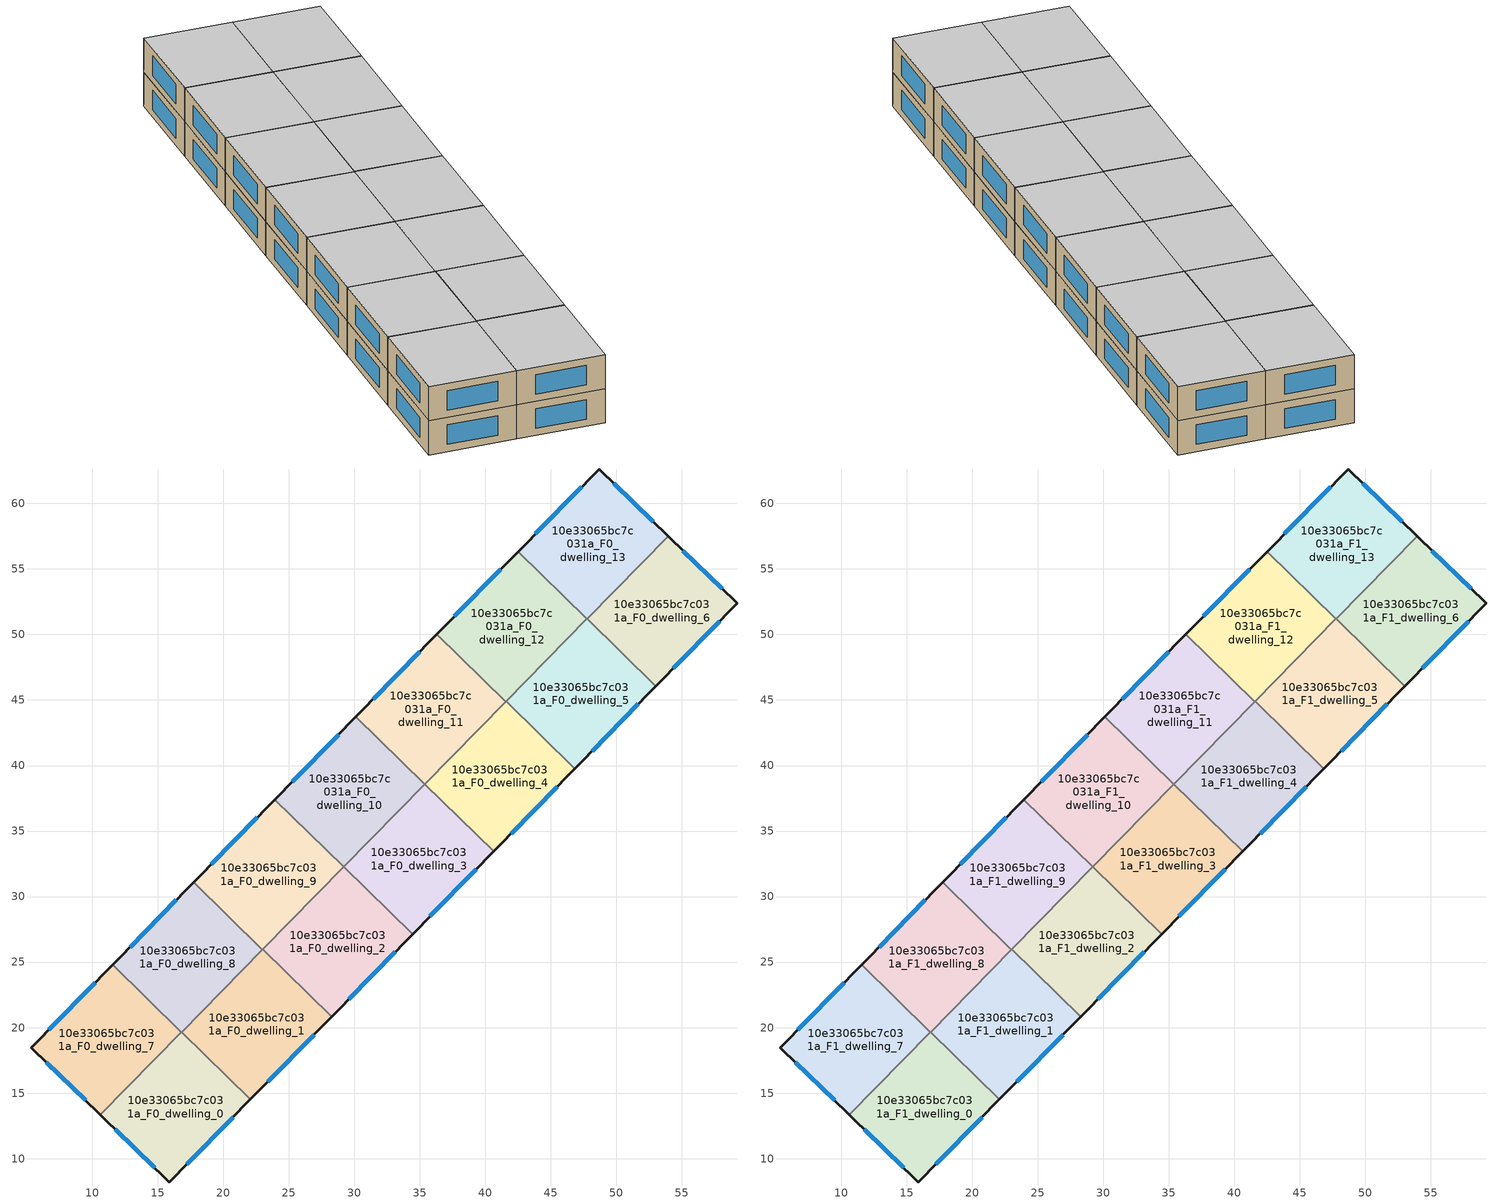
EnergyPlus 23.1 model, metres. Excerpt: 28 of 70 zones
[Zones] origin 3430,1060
10e33065bc7c031a_F0_dwelling_0
 floor ground (EU_floor_Construction): 22.08,14.52 15.9,8.22 10.63,13.34 16.83,19.66 z0
 wall outside (EU_wall_Construction): 10.63,13.34 15.9,8.22 22.08,14.52 z0:3
 wall to 10e33065bc7c031a_F0_dwelling_1 (EU_wall_Construction): 22.08,14.52 16.83,19.66 z0:3
 wall to 10e33065bc7c031a_F0_dwelling_7 (EU_wall_Construction): 16.81,19.64 10.63,13.34 z0:3
 wall to 10e33065bc7c031a_F0_dwelling_8 (EU_wall_Construction): 16.83,19.66 16.81,19.64 z0:3
 window (EU_Window_Construction): 17.22,9.57 20.75,13.17 / 11.76,12.25 14.77,9.32 z0.64:2.36
10e33065bc7c031a_F0_dwelling_1
 floor ground (EU_floor_Construction): 28.26,20.82 22.08,14.52 16.83,19.66 23.02,25.97 z0
 wall outside (EU_wall_Construction): 22.08,14.52 28.26,20.82 z0:3
 wall to 10e33065bc7c031a_F0_dwelling_2 (EU_wall_Construction): 28.26,20.82 23.02,25.97 z0:3
 wall to 10e33065bc7c031a_F0_dwelling_8 (EU_wall_Construction): 22.99,25.95 16.83,19.66 z0:3
 wall to 10e33065bc7c031a_F0_dwelling_9 (EU_wall_Construction): 23.01,25.97 22.99,25.95 z0:3
 window (EU_Window_Construction): 23.4,15.87 26.94,19.47 z0.64:2.36
10e33065bc7c031a_F0_dwelling_10
 floor ground (EU_floor_Construction): 35.37,38.57 29.18,32.26 23.94,37.41 30.12,43.71 z0
 wall outside (EU_wall_Construction): 30.12,43.71 23.94,37.41 z0:3
 wall to 10e33065bc7c031a_F0_dwelling_11 (EU_wall_Construction): 35.37,38.57 30.12,43.71 z0:3
 wall to 10e33065bc7c031a_F0_dwelling_9 (EU_wall_Construction): 23.94,37.41 29.18,32.26 z0:3
 wall to 10e33065bc7c031a_F0_dwelling_3 (EU_wall_Construction): 29.2,32.28 35.37,38.57 z0:3
 wall to 10e33065bc7c031a_F0_dwelling_2 (EU_wall_Construction): 29.18,32.26 29.2,32.28 z0:3
 window (EU_Window_Construction): 28.8,42.36 25.26,38.76 z0.64:2.36
10e33065bc7c031a_F0_dwelling_11
 floor ground (EU_floor_Construction): 41.56,44.87 35.37,38.57 30.12,43.71 36.31,50.02 z0
 wall outside (EU_wall_Construction): 36.31,50.02 30.12,43.71 z0:3
 wall to 10e33065bc7c031a_F0_dwelling_12 (EU_wall_Construction): 41.56,44.87 36.31,50.02 z0:3
 wall to 10e33065bc7c031a_F0_dwelling_4 (EU_wall_Construction): 35.39,38.59 41.56,44.87 z0:3
 wall to 10e33065bc7c031a_F0_dwelling_3 (EU_wall_Construction): 35.37,38.57 35.39,38.59 z0:3
 window (EU_Window_Construction): 34.99,48.67 31.45,45.06 z0.64:2.36
10e33065bc7c031a_F0_dwelling_12
 floor ground (EU_floor_Construction): 47.75,51.18 41.56,44.87 36.31,50.02 42.5,56.33 z0
 wall outside (EU_wall_Construction): 42.5,56.33 36.31,50.02 z0:3
 wall to 10e33065bc7c031a_F0_dwelling_13 (EU_wall_Construction): 47.75,51.18 42.5,56.33 z0:3
 wall to 10e33065bc7c031a_F0_dwelling_5 (EU_wall_Construction): 41.58,44.89 47.75,51.18 z0:3
 wall to 10e33065bc7c031a_F0_dwelling_4 (EU_wall_Construction): 41.56,44.87 41.58,44.89 z0:3
 window (EU_Window_Construction): 41.17,54.98 37.64,51.37 z0.64:2.36
10e33065bc7c031a_F0_dwelling_13
 floor ground (EU_floor_Construction): 53.94,57.5 47.75,51.18 42.5,56.33 48.68,62.63 z0
 wall outside (EU_wall_Construction): 53.94,57.5 48.68,62.63 42.5,56.33 z0:3
 wall to 10e33065bc7c031a_F0_dwelling_6 (EU_wall_Construction): 47.77,51.2 53.94,57.5 z0:3
 wall to 10e33065bc7c031a_F0_dwelling_5 (EU_wall_Construction): 47.75,51.18 47.77,51.2 z0:3
 window (EU_Window_Construction): 47.35,61.28 43.82,57.68 / 52.82,58.6 49.81,61.53 z0.64:2.36
10e33065bc7c031a_F0_dwelling_2
 floor ground (EU_floor_Construction): 34.45,27.13 28.26,20.82 23.02,25.97 29.2,32.28 z0
 wall outside (EU_wall_Construction): 28.26,20.82 34.45,27.13 z0:3
 wall to 10e33065bc7c031a_F0_dwelling_3 (EU_wall_Construction): 34.45,27.13 29.2,32.28 z0:3
 wall to 10e33065bc7c031a_F0_dwelling_9 (EU_wall_Construction): 29.18,32.26 23.02,25.97 z0:3
 window (EU_Window_Construction): 29.59,22.18 33.12,25.78 z0.64:2.36
10e33065bc7c031a_F0_dwelling_3
 floor ground (EU_floor_Construction): 40.64,33.44 34.45,27.13 29.2,32.28 35.39,38.59 z0
 wall outside (EU_wall_Construction): 34.45,27.13 40.64,33.44 z0:3
 wall to 10e33065bc7c031a_F0_dwelling_4 (EU_wall_Construction): 40.64,33.44 35.39,38.59 z0:3
 window (EU_Window_Construction): 35.78,28.48 39.31,32.09 z0.64:2.36
10e33065bc7c031a_F0_dwelling_4
 floor ground (EU_floor_Construction): 46.83,39.75 40.64,33.44 35.39,38.59 41.58,44.89 z0
 wall outside (EU_wall_Construction): 40.64,33.44 46.83,39.75 z0:3
 wall to 10e33065bc7c031a_F0_dwelling_5 (EU_wall_Construction): 46.83,39.75 41.58,44.89 z0:3
 window (EU_Window_Construction): 41.96,34.79 45.5,38.4 z0.64:2.36
10e33065bc7c031a_F0_dwelling_5
 floor ground (EU_floor_Construction): 53.01,46.05 46.83,39.75 41.58,44.89 47.77,51.2 z0
 wall outside (EU_wall_Construction): 46.83,39.75 53.01,46.05 z0:3
 wall to 10e33065bc7c031a_F0_dwelling_6 (EU_wall_Construction): 53.01,46.05 47.77,51.2 z0:3
 window (EU_Window_Construction): 48.15,41.1 51.69,44.7 z0.64:2.36
10e33065bc7c031a_F0_dwelling_6
 floor ground (EU_floor_Construction): 59.21,52.37 53.01,46.05 47.77,51.2 53.94,57.5 z0
 wall outside (EU_wall_Construction): 53.01,46.05 59.21,52.37 53.94,57.5 z0:3
 window (EU_Window_Construction): 58.08,53.47 55.07,56.4 / 54.34,47.41 57.88,51.02 z0.64:2.36
10e33065bc7c031a_F0_dwelling_7
 floor ground (EU_floor_Construction): 16.81,19.64 10.63,13.34 5.36,18.47 11.56,24.79 z0
 wall outside (EU_wall_Construction): 11.56,24.79 5.36,18.47 10.63,13.34 z0:3
 wall to 10e33065bc7c031a_F0_dwelling_8 (EU_wall_Construction): 16.81,19.64 11.56,24.79 z0:3
 window (EU_Window_Construction): 6.49,17.37 9.5,14.44 / 10.23,23.44 6.69,19.82 z0.64:2.36
10e33065bc7c031a_F0_dwelling_8
 floor ground (EU_floor_Construction): 22.99,25.95 16.81,19.64 11.56,24.79 17.75,31.1 z0
 wall outside (EU_wall_Construction): 17.75,31.1 11.56,24.79 z0:3
 wall to 10e33065bc7c031a_F0_dwelling_9 (EU_wall_Construction): 22.99,25.95 17.75,31.1 z0:3
 window (EU_Window_Construction): 16.42,29.75 12.89,26.14 z0.64:2.36
10e33065bc7c031a_F0_dwelling_9
 floor ground (EU_floor_Construction): 29.18,32.26 22.99,25.95 17.75,31.1 23.94,37.41 z0
 wall outside (EU_wall_Construction): 23.94,37.41 17.75,31.1 z0:3
 window (EU_Window_Construction): 22.61,36.05 19.07,32.45 z0.64:2.36
10e33065bc7c031a_F1_dwelling_0
 floor to 10e33065bc7c031a_F0_dwelling_0 (EU_floor_Construction): 22.08,14.52 15.9,8.22 10.63,13.34 16.83,19.66 z3
 wall outside (EU_wall_Construction): 10.63,13.34 15.9,8.22 22.08,14.52 z3:6
 wall to 10e33065bc7c031a_F1_dwelling_1 (EU_wall_Construction): 22.08,14.52 16.83,19.66 z3:6
 wall to 10e33065bc7c031a_F1_dwelling_7 (EU_wall_Construction): 16.81,19.64 10.63,13.34 z3:6
 wall to 10e33065bc7c031a_F1_dwelling_8 (EU_wall_Construction): 16.83,19.66 16.81,19.64 z3:6
 window (EU_Window_Construction): 17.22,9.57 20.75,13.17 / 11.76,12.25 14.77,9.32 z3.64:5.36
 ceiling to 10e33065bc7c031a_F2_dwelling_0 (EU_floor_Construction): 15.9,8.22 22.08,14.52 16.83,19.66 10.63,13.34 z6
10e33065bc7c031a_F1_dwelling_1
 floor to 10e33065bc7c031a_F0_dwelling_1 (EU_floor_Construction): 28.26,20.82 22.08,14.52 16.83,19.66 23.02,25.97 z3
 wall outside (EU_wall_Construction): 22.08,14.52 28.26,20.82 z3:6
 wall to 10e33065bc7c031a_F1_dwelling_2 (EU_wall_Construction): 28.26,20.82 23.02,25.97 z3:6
 wall to 10e33065bc7c031a_F1_dwelling_8 (EU_wall_Construction): 22.99,25.95 16.83,19.66 z3:6
 wall to 10e33065bc7c031a_F1_dwelling_9 (EU_wall_Construction): 23.01,25.97 22.99,25.95 z3:6
 window (EU_Window_Construction): 23.4,15.87 26.94,19.47 z3.64:5.36
 ceiling to 10e33065bc7c031a_F2_dwelling_1 (EU_floor_Construction): 22.08,14.52 28.26,20.82 23.02,25.97 16.83,19.66 z6
10e33065bc7c031a_F1_dwelling_10
 floor to 10e33065bc7c031a_F0_dwelling_10 (EU_floor_Construction): 35.37,38.57 29.18,32.26 23.94,37.41 30.12,43.71 z3
 wall outside (EU_wall_Construction): 30.12,43.71 23.94,37.41 z3:6
 wall to 10e33065bc7c031a_F1_dwelling_11 (EU_wall_Construction): 35.37,38.57 30.12,43.71 z3:6
 wall to 10e33065bc7c031a_F1_dwelling_9 (EU_wall_Construction): 23.94,37.41 29.18,32.26 z3:6
 wall to 10e33065bc7c031a_F1_dwelling_3 (EU_wall_Construction): 29.2,32.28 35.37,38.57 z3:6
 wall to 10e33065bc7c031a_F1_dwelling_2 (EU_wall_Construction): 29.18,32.26 29.2,32.28 z3:6
 window (EU_Window_Construction): 28.8,42.36 25.26,38.76 z3.64:5.36
 ceiling to 10e33065bc7c031a_F2_dwelling_10 (EU_floor_Construction): 29.18,32.26 35.37,38.57 30.12,43.71 23.94,37.41 z6
10e33065bc7c031a_F1_dwelling_11
 floor to 10e33065bc7c031a_F0_dwelling_11 (EU_floor_Construction): 41.56,44.87 35.37,38.57 30.12,43.71 36.31,50.02 z3
 wall outside (EU_wall_Construction): 36.31,50.02 30.12,43.71 z3:6
 wall to 10e33065bc7c031a_F1_dwelling_12 (EU_wall_Construction): 41.56,44.87 36.31,50.02 z3:6
 wall to 10e33065bc7c031a_F1_dwelling_4 (EU_wall_Construction): 35.39,38.59 41.56,44.87 z3:6
 wall to 10e33065bc7c031a_F1_dwelling_3 (EU_wall_Construction): 35.37,38.57 35.39,38.59 z3:6
 window (EU_Window_Construction): 34.99,48.67 31.45,45.06 z3.64:5.36
 ceiling to 10e33065bc7c031a_F2_dwelling_11 (EU_floor_Construction): 35.37,38.57 41.56,44.87 36.31,50.02 30.12,43.71 z6
10e33065bc7c031a_F1_dwelling_12
 floor to 10e33065bc7c031a_F0_dwelling_12 (EU_floor_Construction): 47.75,51.18 41.56,44.87 36.31,50.02 42.5,56.33 z3
 wall outside (EU_wall_Construction): 42.5,56.33 36.31,50.02 z3:6
 wall to 10e33065bc7c031a_F1_dwelling_13 (EU_wall_Construction): 47.75,51.18 42.5,56.33 z3:6
 wall to 10e33065bc7c031a_F1_dwelling_5 (EU_wall_Construction): 41.58,44.89 47.75,51.18 z3:6
 wall to 10e33065bc7c031a_F1_dwelling_4 (EU_wall_Construction): 41.56,44.87 41.58,44.89 z3:6
 window (EU_Window_Construction): 41.17,54.98 37.64,51.37 z3.64:5.36
 ceiling to 10e33065bc7c031a_F2_dwelling_12 (EU_floor_Construction): 41.56,44.87 47.75,51.18 42.5,56.33 36.31,50.02 z6
10e33065bc7c031a_F1_dwelling_13
 floor to 10e33065bc7c031a_F0_dwelling_13 (EU_floor_Construction): 53.94,57.5 47.75,51.18 42.5,56.33 48.68,62.63 z3
 wall outside (EU_wall_Construction): 53.94,57.5 48.68,62.63 42.5,56.33 z3:6
 wall to 10e33065bc7c031a_F1_dwelling_6 (EU_wall_Construction): 47.77,51.2 53.94,57.5 z3:6
 wall to 10e33065bc7c031a_F1_dwelling_5 (EU_wall_Construction): 47.75,51.18 47.77,51.2 z3:6
 window (EU_Window_Construction): 47.35,61.28 43.82,57.68 / 52.82,58.6 49.81,61.53 z3.64:5.36
 ceiling to 10e33065bc7c031a_F2_dwelling_13 (EU_floor_Construction): 47.75,51.18 53.94,57.5 48.68,62.63 42.5,56.33 z6
10e33065bc7c031a_F1_dwelling_2
 floor to 10e33065bc7c031a_F0_dwelling_2 (EU_floor_Construction): 34.45,27.13 28.26,20.82 23.02,25.97 29.2,32.28 z3
 wall outside (EU_wall_Construction): 28.26,20.82 34.45,27.13 z3:6
 wall to 10e33065bc7c031a_F1_dwelling_3 (EU_wall_Construction): 34.45,27.13 29.2,32.28 z3:6
 wall to 10e33065bc7c031a_F1_dwelling_9 (EU_wall_Construction): 29.18,32.26 23.02,25.97 z3:6
 window (EU_Window_Construction): 29.59,22.18 33.12,25.78 z3.64:5.36
 ceiling to 10e33065bc7c031a_F2_dwelling_2 (EU_floor_Construction): 28.26,20.82 34.45,27.13 29.2,32.28 23.02,25.97 z6
10e33065bc7c031a_F1_dwelling_3
 floor to 10e33065bc7c031a_F0_dwelling_3 (EU_floor_Construction): 40.64,33.44 34.45,27.13 29.2,32.28 35.39,38.59 z3
 wall outside (EU_wall_Construction): 34.45,27.13 40.64,33.44 z3:6
 wall to 10e33065bc7c031a_F1_dwelling_4 (EU_wall_Construction): 40.64,33.44 35.39,38.59 z3:6
 window (EU_Window_Construction): 35.78,28.48 39.31,32.09 z3.64:5.36
 ceiling to 10e33065bc7c031a_F2_dwelling_3 (EU_floor_Construction): 34.45,27.13 40.64,33.44 35.39,38.59 29.2,32.28 z6
10e33065bc7c031a_F1_dwelling_4
 floor to 10e33065bc7c031a_F0_dwelling_4 (EU_floor_Construction): 46.83,39.75 40.64,33.44 35.39,38.59 41.58,44.89 z3
 wall outside (EU_wall_Construction): 40.64,33.44 46.83,39.75 z3:6
 wall to 10e33065bc7c031a_F1_dwelling_5 (EU_wall_Construction): 46.83,39.75 41.58,44.89 z3:6
 window (EU_Window_Construction): 41.96,34.79 45.5,38.4 z3.64:5.36
 ceiling to 10e33065bc7c031a_F2_dwelling_4 (EU_floor_Construction): 40.64,33.44 46.83,39.75 41.58,44.89 35.39,38.59 z6
10e33065bc7c031a_F1_dwelling_5
 floor to 10e33065bc7c031a_F0_dwelling_5 (EU_floor_Construction): 53.01,46.05 46.83,39.75 41.58,44.89 47.77,51.2 z3
 wall outside (EU_wall_Construction): 46.83,39.75 53.01,46.05 z3:6
 wall to 10e33065bc7c031a_F1_dwelling_6 (EU_wall_Construction): 53.01,46.05 47.77,51.2 z3:6
 window (EU_Window_Construction): 48.15,41.1 51.69,44.7 z3.64:5.36
 ceiling to 10e33065bc7c031a_F2_dwelling_5 (EU_floor_Construction): 46.83,39.75 53.01,46.05 47.77,51.2 41.58,44.89 z6
10e33065bc7c031a_F1_dwelling_6
 floor to 10e33065bc7c031a_F0_dwelling_6 (EU_floor_Construction): 59.21,52.37 53.01,46.05 47.77,51.2 53.94,57.5 z3
 wall outside (EU_wall_Construction): 53.01,46.05 59.21,52.37 53.94,57.5 z3:6
 window (EU_Window_Construction): 58.08,53.47 55.07,56.4 / 54.34,47.41 57.88,51.02 z3.64:5.36
 ceiling to 10e33065bc7c031a_F2_dwelling_6 (EU_floor_Construction): 53.01,46.05 59.21,52.37 53.94,57.5 47.77,51.2 z6
10e33065bc7c031a_F1_dwelling_7
 floor to 10e33065bc7c031a_F0_dwelling_7 (EU_floor_Construction): 16.81,19.64 10.63,13.34 5.36,18.47 11.56,24.79 z3
 wall outside (EU_wall_Construction): 11.56,24.79 5.36,18.47 10.63,13.34 z3:6
 wall to 10e33065bc7c031a_F1_dwelling_8 (EU_wall_Construction): 16.81,19.64 11.56,24.79 z3:6
 window (EU_Window_Construction): 6.49,17.37 9.5,14.44 / 10.23,23.44 6.69,19.82 z3.64:5.36
 ceiling to 10e33065bc7c031a_F2_dwelling_7 (EU_floor_Construction): 10.63,13.34 16.81,19.64 11.56,24.79 5.36,18.47 z6
10e33065bc7c031a_F1_dwelling_8
 floor to 10e33065bc7c031a_F0_dwelling_8 (EU_floor_Construction): 22.99,25.95 16.81,19.64 11.56,24.79 17.75,31.1 z3
 wall outside (EU_wall_Construction): 17.75,31.1 11.56,24.79 z3:6
 wall to 10e33065bc7c031a_F1_dwelling_9 (EU_wall_Construction): 22.99,25.95 17.75,31.1 z3:6
 window (EU_Window_Construction): 16.42,29.75 12.89,26.14 z3.64:5.36
 ceiling to 10e33065bc7c031a_F2_dwelling_8 (EU_floor_Construction): 16.81,19.64 22.99,25.95 17.75,31.1 11.56,24.79 z6
10e33065bc7c031a_F1_dwelling_9
 floor to 10e33065bc7c031a_F0_dwelling_9 (EU_floor_Construction): 29.18,32.26 22.99,25.95 17.75,31.1 23.94,37.41 z3
 wall outside (EU_wall_Construction): 23.94,37.41 17.75,31.1 z3:6
 window (EU_Window_Construction): 22.61,36.05 19.07,32.45 z3.64:5.36
 ceiling to 10e33065bc7c031a_F2_dwelling_9 (EU_floor_Construction): 22.99,25.95 29.18,32.26 23.94,37.41 17.75,31.1 z6
[Building]
EU S2 Campaign: North Axis=0; Terrain=City; Solar Distribution=FullExterior
[Site:Location]
Yerevan-Zvartnots.Intl.AP: Latitude=40.15; Longitude=44.383; Time Zone=4; Elevation=854
[SizingPeriod:WeatherFileDays]
AnnualSizingPeriod: Begin Month=1; Begin Day of Month=1; End Month=12; End Day of Month=31; Day of Week for Start Day=Monday; Use Weather File Daylight Saving Period=No; Use Weather File Rain and Snow Indicators=No
[MATERIAL]
EU_InternalMass_Material: Roughness=MediumRough; Thickness=0.1; Conductivity=1; Density=1800; Specific Heat=900; Thermal Absorptance=0.9; Solar Absorptance=0.7; Visible Absorptance=0.7
[MATERIAL:NOMASS] Roughness=MediumRough; Thermal Absorptance=0.9; Solar Absorptance=0.7; Visible Absorptance=0.7
Name | Thermal Resistance
EU_wall_NoMass | 1.05043
EU_floor_NoMass | 0.478065
[WINDOWMATERIAL:SIMPLEGLAZINGSYSTEM]
EU_Window_SimpleGlazing: UFactor=2.5566; Solar Heat Gain Coefficient=0.75; Visible Transmittance=0.75
[CONSTRUCTION]
EU_wall_Construction: EU_wall_NoMass
EU_floor_Construction: EU_floor_NoMass
EU_Window_Construction: EU_Window_SimpleGlazing
EU_InternalMass_Construction: EU_InternalMass_Material
[ZONE] Type=1; Multiplier=1; Ceiling Height=autocalculate; Floor Area=autocalculate; Part of Total Floor Area=Yes
Name | Volume
10e33065bc7c031a_F0_dwelling_0; 10e33065bc7c031a_F1_dwelling_0; 10e33065bc7c031a_F0_dwelling_1; 10e33065bc7c031a_F1_dwelling_1; 10e33065bc7c031a_F0_dwelling_2; 10e33065bc7c031a_F1_dwelling_2; 10e33065bc7c031a_F0_dwelling_6; 10e33065bc7c031a_F1_dwelling_6 | 194.845
10e33065bc7c031a_F0_dwelling_10; 10e33065bc7c031a_F1_dwelling_10 | 194.792
10e33065bc7c031a_F0_dwelling_11; 10e33065bc7c031a_F1_dwelling_11 | 194.807
10e33065bc7c031a_F0_dwelling_12; 10e33065bc7c031a_F1_dwelling_12 | 194.825
10e33065bc7c031a_F0_dwelling_13; 10e33065bc7c031a_F1_dwelling_13; 10e33065bc7c031a_F0_dwelling_7; 10e33065bc7c031a_F1_dwelling_7 | 194.828
10e33065bc7c031a_F0_dwelling_3; 10e33065bc7c031a_F1_dwelling_3 | 194.812
10e33065bc7c031a_F0_dwelling_4; 10e33065bc7c031a_F1_dwelling_4; 10e33065bc7c031a_F0_dwelling_5; 10e33065bc7c031a_F1_dwelling_5 | 194.843
10e33065bc7c031a_F0_dwelling_8; 10e33065bc7c031a_F1_dwelling_8; 10e33065bc7c031a_F0_dwelling_9; 10e33065bc7c031a_F1_dwelling_9 | 194.824
[INTERNALMASS] Construction=EU_InternalMass_Construction
Name | Zone or ZoneList | Surface Area
10e33065bc7c031a_F0_dwelling_0_EU_InternalMass | 10e33065bc7c031a_F0_dwelling_0 | 64.9484
10e33065bc7c031a_F0_dwelling_1_EU_InternalMass | 10e33065bc7c031a_F0_dwelling_1 | 64.9483
10e33065bc7c031a_F0_dwelling_2_EU_InternalMass | 10e33065bc7c031a_F0_dwelling_2 | 64.9483
10e33065bc7c031a_F0_dwelling_3_EU_InternalMass | 10e33065bc7c031a_F0_dwelling_3 | 64.9373
10e33065bc7c031a_F0_dwelling_4_EU_InternalMass | 10e33065bc7c031a_F0_dwelling_4 | 64.9477
10e33065bc7c031a_F0_dwelling_5_EU_InternalMass | 10e33065bc7c031a_F0_dwelling_5 | 64.9477
10e33065bc7c031a_F0_dwelling_6_EU_InternalMass | 10e33065bc7c031a_F0_dwelling_6 | 64.9484
10e33065bc7c031a_F0_dwelling_7_EU_InternalMass | 10e33065bc7c031a_F0_dwelling_7 | 64.9427
10e33065bc7c031a_F0_dwelling_8_EU_InternalMass | 10e33065bc7c031a_F0_dwelling_8 | 64.9414
10e33065bc7c031a_F0_dwelling_9_EU_InternalMass | 10e33065bc7c031a_F0_dwelling_9 | 64.9414
10e33065bc7c031a_F0_dwelling_10_EU_InternalMass | 10e33065bc7c031a_F0_dwelling_10 | 64.9305
10e33065bc7c031a_F0_dwelling_11_EU_InternalMass | 10e33065bc7c031a_F0_dwelling_11 | 64.9358
10e33065bc7c031a_F0_dwelling_12_EU_InternalMass | 10e33065bc7c031a_F0_dwelling_12 | 64.9415
10e33065bc7c031a_F0_dwelling_13_EU_InternalMass | 10e33065bc7c031a_F0_dwelling_13 | 64.9427
10e33065bc7c031a_F1_dwelling_0_EU_InternalMass | 10e33065bc7c031a_F1_dwelling_0 | 64.9484
10e33065bc7c031a_F1_dwelling_1_EU_InternalMass | 10e33065bc7c031a_F1_dwelling_1 | 64.9483
10e33065bc7c031a_F1_dwelling_2_EU_InternalMass | 10e33065bc7c031a_F1_dwelling_2 | 64.9483
10e33065bc7c031a_F1_dwelling_3_EU_InternalMass | 10e33065bc7c031a_F1_dwelling_3 | 64.9373
10e33065bc7c031a_F1_dwelling_4_EU_InternalMass | 10e33065bc7c031a_F1_dwelling_4 | 64.9477
10e33065bc7c031a_F1_dwelling_5_EU_InternalMass | 10e33065bc7c031a_F1_dwelling_5 | 64.9477
10e33065bc7c031a_F1_dwelling_6_EU_InternalMass | 10e33065bc7c031a_F1_dwelling_6 | 64.9484
10e33065bc7c031a_F1_dwelling_7_EU_InternalMass | 10e33065bc7c031a_F1_dwelling_7 | 64.9427
10e33065bc7c031a_F1_dwelling_8_EU_InternalMass | 10e33065bc7c031a_F1_dwelling_8 | 64.9414
10e33065bc7c031a_F1_dwelling_9_EU_InternalMass | 10e33065bc7c031a_F1_dwelling_9 | 64.9414
10e33065bc7c031a_F1_dwelling_10_EU_InternalMass | 10e33065bc7c031a_F1_dwelling_10 | 64.9305
10e33065bc7c031a_F1_dwelling_11_EU_InternalMass | 10e33065bc7c031a_F1_dwelling_11 | 64.9358
10e33065bc7c031a_F1_dwelling_12_EU_InternalMass | 10e33065bc7c031a_F1_dwelling_12 | 64.9415
10e33065bc7c031a_F1_dwelling_13_EU_InternalMass | 10e33065bc7c031a_F1_dwelling_13 | 64.9427
[OTHEREQUIPMENT] Fuel Type=Electricity; Design Level Calculation Method=Watts/Area; Power per Zone Floor Area=1; Fraction Latent=0; Fraction Radiant=0; Fraction Lost=0; Carbon Dioxide Generation Rate=0; EndUse Subcategory=EU_Step8_InternalGains
Name | Zone or ZoneList or Space or SpaceList | Schedule
EU_Step8_InternalGain_10e33065bc7c031a_F0_dwelling_0_f000 | 10e33065bc7c031a_F0_dwelling_0 | EU_Step8_GainSchedule_10e33065bc7c031a_F0_dwelling_0_f000
EU_Step8_InternalGain_10e33065bc7c031a_F0_dwelling_1_f000 | 10e33065bc7c031a_F0_dwelling_1 | EU_Step8_GainSchedule_10e33065bc7c031a_F0_dwelling_1_f000
EU_Step8_InternalGain_10e33065bc7c031a_F0_dwelling_2_f000 | 10e33065bc7c031a_F0_dwelling_2 | EU_Step8_GainSchedule_10e33065bc7c031a_F0_dwelling_2_f000
EU_Step8_InternalGain_10e33065bc7c031a_F0_dwelling_3_f000 | 10e33065bc7c031a_F0_dwelling_3 | EU_Step8_GainSchedule_10e33065bc7c031a_F0_dwelling_3_f000
EU_Step8_InternalGain_10e33065bc7c031a_F0_dwelling_4_f000 | 10e33065bc7c031a_F0_dwelling_4 | EU_Step8_GainSchedule_10e33065bc7c031a_F0_dwelling_4_f000
EU_Step8_InternalGain_10e33065bc7c031a_F0_dwelling_5_f000 | 10e33065bc7c031a_F0_dwelling_5 | EU_Step8_GainSchedule_10e33065bc7c031a_F0_dwelling_5_f000
EU_Step8_InternalGain_10e33065bc7c031a_F0_dwelling_6_f000 | 10e33065bc7c031a_F0_dwelling_6 | EU_Step8_GainSchedule_10e33065bc7c031a_F0_dwelling_6_f000
EU_Step8_InternalGain_10e33065bc7c031a_F0_dwelling_7_f000 | 10e33065bc7c031a_F0_dwelling_7 | EU_Step8_GainSchedule_10e33065bc7c031a_F0_dwelling_7_f000
EU_Step8_InternalGain_10e33065bc7c031a_F0_dwelling_8_f000 | 10e33065bc7c031a_F0_dwelling_8 | EU_Step8_GainSchedule_10e33065bc7c031a_F0_dwelling_8_f000
EU_Step8_InternalGain_10e33065bc7c031a_F0_dwelling_9_f000 | 10e33065bc7c031a_F0_dwelling_9 | EU_Step8_GainSchedule_10e33065bc7c031a_F0_dwelling_9_f000
EU_Step8_InternalGain_10e33065bc7c031a_F0_dwelling_10_f000 | 10e33065bc7c031a_F0_dwelling_10 | EU_Step8_GainSchedule_10e33065bc7c031a_F0_dwelling_10_f000
EU_Step8_InternalGain_10e33065bc7c031a_F0_dwelling_11_f000 | 10e33065bc7c031a_F0_dwelling_11 | EU_Step8_GainSchedule_10e33065bc7c031a_F0_dwelling_11_f000
EU_Step8_InternalGain_10e33065bc7c031a_F0_dwelling_12_f000 | 10e33065bc7c031a_F0_dwelling_12 | EU_Step8_GainSchedule_10e33065bc7c031a_F0_dwelling_12_f000
EU_Step8_InternalGain_10e33065bc7c031a_F0_dwelling_13_f000 | 10e33065bc7c031a_F0_dwelling_13 | EU_Step8_GainSchedule_10e33065bc7c031a_F0_dwelling_13_f000
EU_Step8_InternalGain_10e33065bc7c031a_F1_dwelling_0_f000 | 10e33065bc7c031a_F1_dwelling_0 | EU_Step8_GainSchedule_10e33065bc7c031a_F1_dwelling_0_f000
EU_Step8_InternalGain_10e33065bc7c031a_F1_dwelling_1_f000 | 10e33065bc7c031a_F1_dwelling_1 | EU_Step8_GainSchedule_10e33065bc7c031a_F1_dwelling_1_f000
EU_Step8_InternalGain_10e33065bc7c031a_F1_dwelling_2_f000 | 10e33065bc7c031a_F1_dwelling_2 | EU_Step8_GainSchedule_10e33065bc7c031a_F1_dwelling_2_f000
EU_Step8_InternalGain_10e33065bc7c031a_F1_dwelling_3_f000 | 10e33065bc7c031a_F1_dwelling_3 | EU_Step8_GainSchedule_10e33065bc7c031a_F1_dwelling_3_f000
EU_Step8_InternalGain_10e33065bc7c031a_F1_dwelling_4_f000 | 10e33065bc7c031a_F1_dwelling_4 | EU_Step8_GainSchedule_10e33065bc7c031a_F1_dwelling_4_f000
EU_Step8_InternalGain_10e33065bc7c031a_F1_dwelling_5_f000 | 10e33065bc7c031a_F1_dwelling_5 | EU_Step8_GainSchedule_10e33065bc7c031a_F1_dwelling_5_f000
EU_Step8_InternalGain_10e33065bc7c031a_F1_dwelling_6_f000 | 10e33065bc7c031a_F1_dwelling_6 | EU_Step8_GainSchedule_10e33065bc7c031a_F1_dwelling_6_f000
EU_Step8_InternalGain_10e33065bc7c031a_F1_dwelling_7_f000 | 10e33065bc7c031a_F1_dwelling_7 | EU_Step8_GainSchedule_10e33065bc7c031a_F1_dwelling_7_f000
EU_Step8_InternalGain_10e33065bc7c031a_F1_dwelling_8_f000 | 10e33065bc7c031a_F1_dwelling_8 | EU_Step8_GainSchedule_10e33065bc7c031a_F1_dwelling_8_f000
EU_Step8_InternalGain_10e33065bc7c031a_F1_dwelling_9_f000 | 10e33065bc7c031a_F1_dwelling_9 | EU_Step8_GainSchedule_10e33065bc7c031a_F1_dwelling_9_f000
EU_Step8_InternalGain_10e33065bc7c031a_F1_dwelling_10_f000 | 10e33065bc7c031a_F1_dwelling_10 | EU_Step8_GainSchedule_10e33065bc7c031a_F1_dwelling_10_f000
EU_Step8_InternalGain_10e33065bc7c031a_F1_dwelling_11_f000 | 10e33065bc7c031a_F1_dwelling_11 | EU_Step8_GainSchedule_10e33065bc7c031a_F1_dwelling_11_f000
EU_Step8_InternalGain_10e33065bc7c031a_F1_dwelling_12_f000 | 10e33065bc7c031a_F1_dwelling_12 | EU_Step8_GainSchedule_10e33065bc7c031a_F1_dwelling_12_f000
EU_Step8_InternalGain_10e33065bc7c031a_F1_dwelling_13_f000 | 10e33065bc7c031a_F1_dwelling_13 | EU_Step8_GainSchedule_10e33065bc7c031a_F1_dwelling_13_f000
[ZONEVENTILATION:DESIGNFLOWRATE] Schedule=EU_AlwaysOn; Design Flow Rate Calculation Method=AirChanges/Hour; Air Changes per Hour=0.557805; Ventilation Type=Natural; Fan Pressure Rise=0; Fan Total Efficiency=1; Constant Term Coefficient=1; Temperature Term Coefficient=0; Velocity Term Coefficient=0; Velocity Squared Term Coefficient=0; Minimum Indoor Temperature=-100; Maximum Indoor Temperature=100; Delta Temperature=-100; Minimum Outdoor Temperature=-100; Maximum Outdoor Temperature=100; Maximum Wind Speed=40
Name | Zone or ZoneList or Space or SpaceList
EU_ConstantAir_10e33065bc7c031a_F0_dwelling_0 | 10e33065bc7c031a_F0_dwelling_0
EU_ConstantAir_10e33065bc7c031a_F0_dwelling_1 | 10e33065bc7c031a_F0_dwelling_1
EU_ConstantAir_10e33065bc7c031a_F0_dwelling_2 | 10e33065bc7c031a_F0_dwelling_2
EU_ConstantAir_10e33065bc7c031a_F0_dwelling_3 | 10e33065bc7c031a_F0_dwelling_3
EU_ConstantAir_10e33065bc7c031a_F0_dwelling_4 | 10e33065bc7c031a_F0_dwelling_4
EU_ConstantAir_10e33065bc7c031a_F0_dwelling_5 | 10e33065bc7c031a_F0_dwelling_5
EU_ConstantAir_10e33065bc7c031a_F0_dwelling_6 | 10e33065bc7c031a_F0_dwelling_6
EU_ConstantAir_10e33065bc7c031a_F0_dwelling_7 | 10e33065bc7c031a_F0_dwelling_7
EU_ConstantAir_10e33065bc7c031a_F0_dwelling_8 | 10e33065bc7c031a_F0_dwelling_8
EU_ConstantAir_10e33065bc7c031a_F0_dwelling_9 | 10e33065bc7c031a_F0_dwelling_9
EU_ConstantAir_10e33065bc7c031a_F0_dwelling_10 | 10e33065bc7c031a_F0_dwelling_10
EU_ConstantAir_10e33065bc7c031a_F0_dwelling_11 | 10e33065bc7c031a_F0_dwelling_11
EU_ConstantAir_10e33065bc7c031a_F0_dwelling_12 | 10e33065bc7c031a_F0_dwelling_12
EU_ConstantAir_10e33065bc7c031a_F0_dwelling_13 | 10e33065bc7c031a_F0_dwelling_13
EU_ConstantAir_10e33065bc7c031a_F1_dwelling_0 | 10e33065bc7c031a_F1_dwelling_0
EU_ConstantAir_10e33065bc7c031a_F1_dwelling_1 | 10e33065bc7c031a_F1_dwelling_1
EU_ConstantAir_10e33065bc7c031a_F1_dwelling_2 | 10e33065bc7c031a_F1_dwelling_2
EU_ConstantAir_10e33065bc7c031a_F1_dwelling_3 | 10e33065bc7c031a_F1_dwelling_3
EU_ConstantAir_10e33065bc7c031a_F1_dwelling_4 | 10e33065bc7c031a_F1_dwelling_4
EU_ConstantAir_10e33065bc7c031a_F1_dwelling_5 | 10e33065bc7c031a_F1_dwelling_5
EU_ConstantAir_10e33065bc7c031a_F1_dwelling_6 | 10e33065bc7c031a_F1_dwelling_6
EU_ConstantAir_10e33065bc7c031a_F1_dwelling_7 | 10e33065bc7c031a_F1_dwelling_7
EU_ConstantAir_10e33065bc7c031a_F1_dwelling_8 | 10e33065bc7c031a_F1_dwelling_8
EU_ConstantAir_10e33065bc7c031a_F1_dwelling_9 | 10e33065bc7c031a_F1_dwelling_9
EU_ConstantAir_10e33065bc7c031a_F1_dwelling_10 | 10e33065bc7c031a_F1_dwelling_10
EU_ConstantAir_10e33065bc7c031a_F1_dwelling_11 | 10e33065bc7c031a_F1_dwelling_11
EU_ConstantAir_10e33065bc7c031a_F1_dwelling_12 | 10e33065bc7c031a_F1_dwelling_12
EU_ConstantAir_10e33065bc7c031a_F1_dwelling_13 | 10e33065bc7c031a_F1_dwelling_13
[HVACTEMPLATE:THERMOSTAT] Constant Heating Setpoint=20; Constant Cooling Setpoint=50
EU_HeatOnly_10e33065bc7c031a_F0_dwelling_0; EU_HeatOnly_10e33065bc7c031a_F0_dwelling_1; EU_HeatOnly_10e33065bc7c031a_F0_dwelling_2; EU_HeatOnly_10e33065bc7c031a_F0_dwelling_3; EU_HeatOnly_10e33065bc7c031a_F0_dwelling_4; EU_HeatOnly_10e33065bc7c031a_F0_dwelling_5; EU_HeatOnly_10e33065bc7c031a_F0_dwelling_6; EU_HeatOnly_10e33065bc7c031a_F0_dwelling_7; EU_HeatOnly_10e33065bc7c031a_F0_dwelling_8; EU_HeatOnly_10e33065bc7c031a_F0_dwelling_9; EU_HeatOnly_10e33065bc7c031a_F0_dwelling_10; EU_HeatOnly_10e33065bc7c031a_F0_dwelling_11; EU_HeatOnly_10e33065bc7c031a_F0_dwelling_12; EU_HeatOnly_10e33065bc7c031a_F0_dwelling_13; EU_HeatOnly_10e33065bc7c031a_F1_dwelling_0; EU_HeatOnly_10e33065bc7c031a_F1_dwelling_1; EU_HeatOnly_10e33065bc7c031a_F1_dwelling_2; EU_HeatOnly_10e33065bc7c031a_F1_dwelling_3; EU_HeatOnly_10e33065bc7c031a_F1_dwelling_4; EU_HeatOnly_10e33065bc7c031a_F1_dwelling_5; EU_HeatOnly_10e33065bc7c031a_F1_dwelling_6; EU_HeatOnly_10e33065bc7c031a_F1_dwelling_7; EU_HeatOnly_10e33065bc7c031a_F1_dwelling_8; EU_HeatOnly_10e33065bc7c031a_F1_dwelling_9; EU_HeatOnly_10e33065bc7c031a_F1_dwelling_10; EU_HeatOnly_10e33065bc7c031a_F1_dwelling_11; EU_HeatOnly_10e33065bc7c031a_F1_dwelling_12; EU_HeatOnly_10e33065bc7c031a_F1_dwelling_13; EU_HeatOnly_10e33065bc7c031a_F2_dwelling_0; EU_HeatOnly_10e33065bc7c031a_F2_dwelling_1; EU_HeatOnly_10e33065bc7c031a_F2_dwelling_2; EU_HeatOnly_10e33065bc7c031a_F2_dwelling_3; EU_HeatOnly_10e33065bc7c031a_F2_dwelling_4; EU_HeatOnly_10e33065bc7c031a_F2_dwelling_5; EU_HeatOnly_10e33065bc7c031a_F2_dwelling_6; EU_HeatOnly_10e33065bc7c031a_F2_dwelling_7; EU_HeatOnly_10e33065bc7c031a_F2_dwelling_8; EU_HeatOnly_10e33065bc7c031a_F2_dwelling_9; EU_HeatOnly_10e33065bc7c031a_F2_dwelling_10; EU_HeatOnly_10e33065bc7c031a_F2_dwelling_11; EU_HeatOnly_10e33065bc7c031a_F2_dwelling_12; EU_HeatOnly_10e33065bc7c031a_F2_dwelling_13; EU_HeatOnly_10e33065bc7c031a_F3_dwelling_0; EU_HeatOnly_10e33065bc7c031a_F3_dwelling_1; EU_HeatOnly_10e33065bc7c031a_F3_dwelling_2; EU_HeatOnly_10e33065bc7c031a_F3_dwelling_3; EU_HeatOnly_10e33065bc7c031a_F3_dwelling_4; EU_HeatOnly_10e33065bc7c031a_F3_dwelling_5; EU_HeatOnly_10e33065bc7c031a_F3_dwelling_6; EU_HeatOnly_10e33065bc7c031a_F3_dwelling_7; EU_HeatOnly_10e33065bc7c031a_F3_dwelling_8; EU_HeatOnly_10e33065bc7c031a_F3_dwelling_9; EU_HeatOnly_10e33065bc7c031a_F3_dwelling_10; EU_HeatOnly_10e33065bc7c031a_F3_dwelling_11; EU_HeatOnly_10e33065bc7c031a_F3_dwelling_12; EU_HeatOnly_10e33065bc7c031a_F3_dwelling_13; EU_HeatOnly_10e33065bc7c031a_F4_dwelling_0; EU_HeatOnly_10e33065bc7c031a_F4_dwelling_1; EU_HeatOnly_10e33065bc7c031a_F4_dwelling_2; EU_HeatOnly_10e33065bc7c031a_F4_dwelling_3; EU_HeatOnly_10e33065bc7c031a_F4_dwelling_4; EU_HeatOnly_10e33065bc7c031a_F4_dwelling_5; EU_HeatOnly_10e33065bc7c031a_F4_dwelling_6; EU_HeatOnly_10e33065bc7c031a_F4_dwelling_7; EU_HeatOnly_10e33065bc7c031a_F4_dwelling_8; EU_HeatOnly_10e33065bc7c031a_F4_dwelling_9; EU_HeatOnly_10e33065bc7c031a_F4_dwelling_10; EU_HeatOnly_10e33065bc7c031a_F4_dwelling_11; EU_HeatOnly_10e33065bc7c031a_F4_dwelling_12; EU_HeatOnly_10e33065bc7c031a_F4_dwelling_13
[HVACTEMPLATE:ZONE:IDEALLOADSAIRSYSTEM] System Availability Schedule=EU_AlwaysOn; Maximum Heating Supply Air Temperature=50; Minimum Cooling Supply Air Temperature=13; Maximum Heating Supply Air Humidity Ratio=0.0156; Minimum Cooling Supply Air Humidity Ratio=0.0077; Heating Limit=NoLimit; Cooling Limit=NoLimit; Heating Availability Schedule=EU_AlwaysOn; Cooling Availability Schedule=EU_CoolingOff; Dehumidification Control Type=ConstantSensibleHeatRatio; Cooling Sensible Heat Ratio=0.7; Dehumidification Setpoint=60; Humidification Control Type=None; Humidification Setpoint=30; Outdoor Air Method=None; Outdoor Air Flow Rate per Person=0.00944; Outdoor Air Flow Rate per Zone Floor Area=0; Outdoor Air Flow Rate per Zone=0; Demand Controlled Ventilation Type=None; Outdoor Air Economizer Type=NoEconomizer; Heat Recovery Type=None; Sensible Heat Recovery Effectiveness=0.7; Latent Heat Recovery Effectiveness=0.65
Name | Template Thermostat
10e33065bc7c031a_F0_dwelling_0 | EU_HeatOnly_10e33065bc7c031a_F0_dwelling_0
10e33065bc7c031a_F0_dwelling_1 | EU_HeatOnly_10e33065bc7c031a_F0_dwelling_1
10e33065bc7c031a_F0_dwelling_2 | EU_HeatOnly_10e33065bc7c031a_F0_dwelling_2
10e33065bc7c031a_F0_dwelling_3 | EU_HeatOnly_10e33065bc7c031a_F0_dwelling_3
10e33065bc7c031a_F0_dwelling_4 | EU_HeatOnly_10e33065bc7c031a_F0_dwelling_4
10e33065bc7c031a_F0_dwelling_5 | EU_HeatOnly_10e33065bc7c031a_F0_dwelling_5
10e33065bc7c031a_F0_dwelling_6 | EU_HeatOnly_10e33065bc7c031a_F0_dwelling_6
10e33065bc7c031a_F0_dwelling_7 | EU_HeatOnly_10e33065bc7c031a_F0_dwelling_7
10e33065bc7c031a_F0_dwelling_8 | EU_HeatOnly_10e33065bc7c031a_F0_dwelling_8
10e33065bc7c031a_F0_dwelling_9 | EU_HeatOnly_10e33065bc7c031a_F0_dwelling_9
10e33065bc7c031a_F0_dwelling_10 | EU_HeatOnly_10e33065bc7c031a_F0_dwelling_10
10e33065bc7c031a_F0_dwelling_11 | EU_HeatOnly_10e33065bc7c031a_F0_dwelling_11
10e33065bc7c031a_F0_dwelling_12 | EU_HeatOnly_10e33065bc7c031a_F0_dwelling_12
10e33065bc7c031a_F0_dwelling_13 | EU_HeatOnly_10e33065bc7c031a_F0_dwelling_13
10e33065bc7c031a_F1_dwelling_0 | EU_HeatOnly_10e33065bc7c031a_F1_dwelling_0
10e33065bc7c031a_F1_dwelling_1 | EU_HeatOnly_10e33065bc7c031a_F1_dwelling_1
10e33065bc7c031a_F1_dwelling_2 | EU_HeatOnly_10e33065bc7c031a_F1_dwelling_2
10e33065bc7c031a_F1_dwelling_3 | EU_HeatOnly_10e33065bc7c031a_F1_dwelling_3
10e33065bc7c031a_F1_dwelling_4 | EU_HeatOnly_10e33065bc7c031a_F1_dwelling_4
10e33065bc7c031a_F1_dwelling_5 | EU_HeatOnly_10e33065bc7c031a_F1_dwelling_5
10e33065bc7c031a_F1_dwelling_6 | EU_HeatOnly_10e33065bc7c031a_F1_dwelling_6
10e33065bc7c031a_F1_dwelling_7 | EU_HeatOnly_10e33065bc7c031a_F1_dwelling_7
10e33065bc7c031a_F1_dwelling_8 | EU_HeatOnly_10e33065bc7c031a_F1_dwelling_8
10e33065bc7c031a_F1_dwelling_9 | EU_HeatOnly_10e33065bc7c031a_F1_dwelling_9
10e33065bc7c031a_F1_dwelling_10 | EU_HeatOnly_10e33065bc7c031a_F1_dwelling_10
10e33065bc7c031a_F1_dwelling_11 | EU_HeatOnly_10e33065bc7c031a_F1_dwelling_11
10e33065bc7c031a_F1_dwelling_12 | EU_HeatOnly_10e33065bc7c031a_F1_dwelling_12
10e33065bc7c031a_F1_dwelling_13 | EU_HeatOnly_10e33065bc7c031a_F1_dwelling_13
[SIZING:ZONE] Zone Cooling Design Supply Air Temperature Input Method=SupplyAirTemperature; Zone Cooling Design Supply Air Temperature=13; Zone Heating Design Supply Air Temperature Input Method=SupplyAirTemperature; Zone Heating Design Supply Air Temperature=50; Zone Cooling Design Supply Air Humidity Ratio=0.008; Zone Heating Design Supply Air Humidity Ratio=0.008; Cooling Design Air Flow Method=DesignDay; Cooling Design Air Flow Rate=0; Cooling Minimum Air Flow per Zone Floor Area=0.000762; Cooling Minimum Air Flow=0; Cooling Minimum Air Flow Fraction=0.2; Heating Design Air Flow Method=DesignDay; Heating Design Air Flow Rate=0; Heating Maximum Air Flow per Zone Floor Area=0.002032; Heating Maximum Air Flow=0.141576; Heating Maximum Air Flow Fraction=0.3; Account for Dedicated Outdoor Air System=No; Dedicated Outdoor Air System Control Strategy=NeutralSupplyAir; Dedicated Outdoor Air Low Setpoint Temperature for Design=autosize; Dedicated Outdoor Air High Setpoint Temperature for Design=autosize; Zone Load Sizing Method=Sensible Load Only No Latent Load; Zone Latent Cooling Design Supply Air Humidity Ratio Input Method=HumidityRatioDifference; Zone Cooling Design Supply Air Humidity Ratio Difference=0.005; Zone Latent Heating Design Supply Air Humidity Ratio Input Method=HumidityRatioDifference; Zone Humidification Design Supply Air Humidity Ratio Difference=0.005
10e33065bc7c031a_F0_dwelling_0; 10e33065bc7c031a_F0_dwelling_1; 10e33065bc7c031a_F0_dwelling_2; 10e33065bc7c031a_F0_dwelling_3; 10e33065bc7c031a_F0_dwelling_4; 10e33065bc7c031a_F0_dwelling_5; 10e33065bc7c031a_F0_dwelling_6; 10e33065bc7c031a_F0_dwelling_7; 10e33065bc7c031a_F0_dwelling_8; 10e33065bc7c031a_F0_dwelling_9; 10e33065bc7c031a_F0_dwelling_10; 10e33065bc7c031a_F0_dwelling_11; 10e33065bc7c031a_F0_dwelling_12; 10e33065bc7c031a_F0_dwelling_13; 10e33065bc7c031a_F1_dwelling_0; 10e33065bc7c031a_F1_dwelling_1; 10e33065bc7c031a_F1_dwelling_2; 10e33065bc7c031a_F1_dwelling_3; 10e33065bc7c031a_F1_dwelling_4; 10e33065bc7c031a_F1_dwelling_5; 10e33065bc7c031a_F1_dwelling_6; 10e33065bc7c031a_F1_dwelling_7; 10e33065bc7c031a_F1_dwelling_8; 10e33065bc7c031a_F1_dwelling_9; 10e33065bc7c031a_F1_dwelling_10; 10e33065bc7c031a_F1_dwelling_11; 10e33065bc7c031a_F1_dwelling_12; 10e33065bc7c031a_F1_dwelling_13
[SCHEDULE:CONSTANT]
Name | Hourly Value
EU_AlwaysOn | 1
EU_CoolingOff | 0
[SCHEDULE:FILE] Column Number=1; Rows to Skip at Top=0; Number of Hours of Data=8760; Column Separator=Comma; Interpolate to Timestep=No; Minutes per Item=60; Adjust Schedule for Daylight Savings=Yes
Name | File
EU_Step8_GainSchedule_10e33065bc7c031a_F0_dwelling_0_f000 | ../../schedules/10e33065bc7c031a/10e33065bc7c031a_F0_dwelling_0_f000_gain.csv
EU_Step8_GainSchedule_10e33065bc7c031a_F0_dwelling_1_f000 | ../../schedules/10e33065bc7c031a/10e33065bc7c031a_F0_dwelling_1_f000_gain.csv
EU_Step8_GainSchedule_10e33065bc7c031a_F0_dwelling_2_f000 | ../../schedules/10e33065bc7c031a/10e33065bc7c031a_F0_dwelling_2_f000_gain.csv
EU_Step8_GainSchedule_10e33065bc7c031a_F0_dwelling_3_f000 | ../../schedules/10e33065bc7c031a/10e33065bc7c031a_F0_dwelling_3_f000_gain.csv
EU_Step8_GainSchedule_10e33065bc7c031a_F0_dwelling_4_f000 | ../../schedules/10e33065bc7c031a/10e33065bc7c031a_F0_dwelling_4_f000_gain.csv
EU_Step8_GainSchedule_10e33065bc7c031a_F0_dwelling_5_f000 | ../../schedules/10e33065bc7c031a/10e33065bc7c031a_F0_dwelling_5_f000_gain.csv
EU_Step8_GainSchedule_10e33065bc7c031a_F0_dwelling_6_f000 | ../../schedules/10e33065bc7c031a/10e33065bc7c031a_F0_dwelling_6_f000_gain.csv
EU_Step8_GainSchedule_10e33065bc7c031a_F0_dwelling_7_f000 | ../../schedules/10e33065bc7c031a/10e33065bc7c031a_F0_dwelling_7_f000_gain.csv
EU_Step8_GainSchedule_10e33065bc7c031a_F0_dwelling_8_f000 | ../../schedules/10e33065bc7c031a/10e33065bc7c031a_F0_dwelling_8_f000_gain.csv
EU_Step8_GainSchedule_10e33065bc7c031a_F0_dwelling_9_f000 | ../../schedules/10e33065bc7c031a/10e33065bc7c031a_F0_dwelling_9_f000_gain.csv
EU_Step8_GainSchedule_10e33065bc7c031a_F0_dwelling_10_f000 | ../../schedules/10e33065bc7c031a/10e33065bc7c031a_F0_dwelling_10_f000_gain.csv
EU_Step8_GainSchedule_10e33065bc7c031a_F0_dwelling_11_f000 | ../../schedules/10e33065bc7c031a/10e33065bc7c031a_F0_dwelling_11_f000_gain.csv
EU_Step8_GainSchedule_10e33065bc7c031a_F0_dwelling_12_f000 | ../../schedules/10e33065bc7c031a/10e33065bc7c031a_F0_dwelling_12_f000_gain.csv
EU_Step8_GainSchedule_10e33065bc7c031a_F0_dwelling_13_f000 | ../../schedules/10e33065bc7c031a/10e33065bc7c031a_F0_dwelling_13_f000_gain.csv
EU_Step8_GainSchedule_10e33065bc7c031a_F1_dwelling_0_f000 | ../../schedules/10e33065bc7c031a/10e33065bc7c031a_F1_dwelling_0_f000_gain.csv
EU_Step8_GainSchedule_10e33065bc7c031a_F1_dwelling_1_f000 | ../../schedules/10e33065bc7c031a/10e33065bc7c031a_F1_dwelling_1_f000_gain.csv
EU_Step8_GainSchedule_10e33065bc7c031a_F1_dwelling_2_f000 | ../../schedules/10e33065bc7c031a/10e33065bc7c031a_F1_dwelling_2_f000_gain.csv
EU_Step8_GainSchedule_10e33065bc7c031a_F1_dwelling_3_f000 | ../../schedules/10e33065bc7c031a/10e33065bc7c031a_F1_dwelling_3_f000_gain.csv
EU_Step8_GainSchedule_10e33065bc7c031a_F1_dwelling_4_f000 | ../../schedules/10e33065bc7c031a/10e33065bc7c031a_F1_dwelling_4_f000_gain.csv
EU_Step8_GainSchedule_10e33065bc7c031a_F1_dwelling_5_f000 | ../../schedules/10e33065bc7c031a/10e33065bc7c031a_F1_dwelling_5_f000_gain.csv
EU_Step8_GainSchedule_10e33065bc7c031a_F1_dwelling_6_f000 | ../../schedules/10e33065bc7c031a/10e33065bc7c031a_F1_dwelling_6_f000_gain.csv
EU_Step8_GainSchedule_10e33065bc7c031a_F1_dwelling_7_f000 | ../../schedules/10e33065bc7c031a/10e33065bc7c031a_F1_dwelling_7_f000_gain.csv
EU_Step8_GainSchedule_10e33065bc7c031a_F1_dwelling_8_f000 | ../../schedules/10e33065bc7c031a/10e33065bc7c031a_F1_dwelling_8_f000_gain.csv
EU_Step8_GainSchedule_10e33065bc7c031a_F1_dwelling_9_f000 | ../../schedules/10e33065bc7c031a/10e33065bc7c031a_F1_dwelling_9_f000_gain.csv
EU_Step8_GainSchedule_10e33065bc7c031a_F1_dwelling_10_f000 | ../../schedules/10e33065bc7c031a/10e33065bc7c031a_F1_dwelling_10_f000_gain.csv
EU_Step8_GainSchedule_10e33065bc7c031a_F1_dwelling_11_f000 | ../../schedules/10e33065bc7c031a/10e33065bc7c031a_F1_dwelling_11_f000_gain.csv
EU_Step8_GainSchedule_10e33065bc7c031a_F1_dwelling_12_f000 | ../../schedules/10e33065bc7c031a/10e33065bc7c031a_F1_dwelling_12_f000_gain.csv
EU_Step8_GainSchedule_10e33065bc7c031a_F1_dwelling_13_f000 | ../../schedules/10e33065bc7c031a/10e33065bc7c031a_F1_dwelling_13_f000_gain.csv
